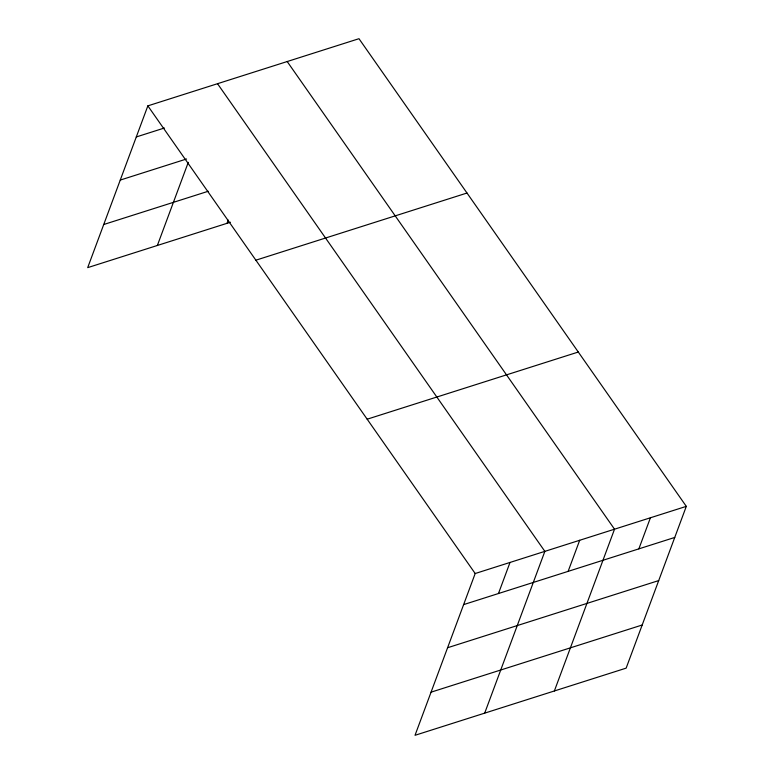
<?xml version="1.0" encoding="UTF-8"?>
<svg xmlns="http://www.w3.org/2000/svg" width="774" height="774" viewBox="0 0 774 774"><rect width="100%" height="100%" fill="white"/><g stroke="black" fill="none" stroke-linecap="round" stroke-linejoin="round"><path stroke-width="1.16" d="M686.306 506.36L475.188 573.524L415.019 735.3L626.147 668.136L686.306 506.36L358.981 38.7L147.853 105.864L87.694 267.64L230.4 222.235M157.364 245.474L188.275 162.356M227.034 223.309L228.233 220.077M498.456 593.532L510.018 562.446M484.688 713.135L544.857 551.359L217.523 83.698M568.126 571.367L579.687 540.281M554.368 690.969L614.527 529.193L287.193 61.533M638.86 548.863L650.421 517.777M136.292 136.95L164.388 128.01M120.251 180.081L186.553 158.989M103.726 224.508L208.235 191.265M255.875 260.19L467.003 193.026M367.166 419.198L578.294 352.035M463.626 604.61L674.744 537.446M447.585 647.741L658.713 580.577M431.06 692.169L642.188 625.005M147.853 105.864L475.188 573.524"/></g></svg>
